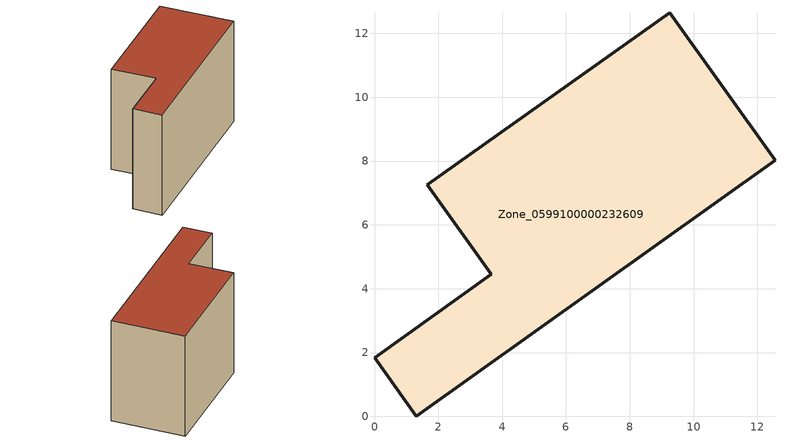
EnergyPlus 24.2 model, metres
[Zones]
Zone_0599100000232609
 floor ground (C_G): 9.25,12.65 12.55,8.02 1.31,0 0,1.84 3.66,4.45 1.65,7.26 z0
 wall outside (C_F): 12.55,8.02 9.25,12.65 1.65,7.26 3.66,4.45 0,1.84 1.31,0 12.55,8.02 z0:8.35
 roof outside (C_R): 1.31,0 12.55,8.02 9.25,12.65 1.65,7.26 3.66,4.45 0,1.84 z8.35
[BUILDING]
Pand.0599100000232609: North Axis=0; Terrain=City; Loads Convergence Tolerance Value=0.04; Temperature Convergence Tolerance Value=0.4; Solar Distribution=FullExterior; Maximum Number of Warmup Days=25; Minimum Number of Warmup Days=1
[Site:Location]
Rotterdam.The.Hague.AP_ZH_NLD Design_Conditions: Latitude=51.96; Longitude=4.45; Time Zone=1; Elevation=-4.5
[SITE:GROUNDTEMPERATURE:BUILDINGSURFACE]
18, 18, 18, 18, 18, 18, 18, 18, 18, 18, 18, 18
[MATERIAL] Thermal Absorptance=0.9; Solar Absorptance=0.7; Visible Absorptance=0.7
Name | Roughness | Thickness | Conductivity | Density | Specific Heat
G.TI.1975-1991 | MediumSmooth | 0.15 | 0.288461 | 540 | 1210
F.TI.1975-1991 | Rough | 0.3 | 0.230769 | 1920 | 840
R.TI.1975-1991 | MediumRough | 0.2 | 0.153846 | 1500 | 1000
[CONSTRUCTION]
C_G: G.TI.1975-1991
C_F: F.TI.1975-1991
C_R: R.TI.1975-1991
[ZONE]
Zone_0599100000232609: Type=1; Multiplier=1; Ceiling Height=Autocalculate; Volume=Autocalculate; Floor Area=autocalculate; Part of Total Floor Area=Yes
[ZONEINFILTRATION:DESIGNFLOWRATE]
Infil_Zone_0599100000232609: Zone or ZoneList or Space or SpaceList=Zone_0599100000232609; Schedule=AlwaysOn; Design Flow Rate Calculation Method=Flow/Area; Flow Rate per Floor Area=0.003; Constant Term Coefficient=1; Temperature Term Coefficient=0; Velocity Term Coefficient=0; Velocity Squared Term Coefficient=0
[HVACTEMPLATE:ZONE:IDEALLOADSAIRSYSTEM]
Zone_0599100000232609: Maximum Heating Supply Air Temperature=50; Minimum Cooling Supply Air Temperature=13; Maximum Heating Supply Air Humidity Ratio=0.0156; Minimum Cooling Supply Air Humidity Ratio=0.0077; Heating Limit=NoLimit; Cooling Limit=NoLimit; Dehumidification Control Type=ConstantSensibleHeatRatio; Cooling Sensible Heat Ratio=0.7; Dehumidification Setpoint=60; Humidification Control Type=None; Humidification Setpoint=30; Outdoor Air Method=None; Outdoor Air Flow Rate per Person=0.00944; Outdoor Air Flow Rate per Zone Floor Area=0; Outdoor Air Flow Rate per Zone=0; Demand Controlled Ventilation Type=None; Outdoor Air Economizer Type=NoEconomizer; Heat Recovery Type=None; Sensible Heat Recovery Effectiveness=0.7; Latent Heat Recovery Effectiveness=0.65
[ZONECONTROL:THERMOSTAT]
ThermostatControl_Zone_0599100000232609: Zone or ZoneList=Zone_0599100000232609; Control Type Schedule=DualSetpointControlType; Control 1=Thermostat_Zone_0599100000232609; Temperature Difference Between Cutout And Setpoint=0
[THERMOSTATSETPOINT:DUALSETPOINT]
Thermostat_Zone_0599100000232609: Heating Setpoint Temperature Schedule=HeatingSetpoint_Zone_0599100000232609; Cooling Setpoint Temperature Schedule=CoolingSetpoint_Zone_0599100000232609
[SCHEDULE:COMPACT]
HeatingSetpoint_Zone_0599100000232609: Through: 12/31, For: AllDays, Until: 24:00, 21
CoolingSetpoint_Zone_0599100000232609: Through: 12/31, For: AllDays, Until: 24:00, 24
DualSetpointControlType: Through: 12/31, For: AllDays, Until: 24:00, 4
AlwaysOn: Through: 12/31, For: AllDays, Until: 24:00, 1
